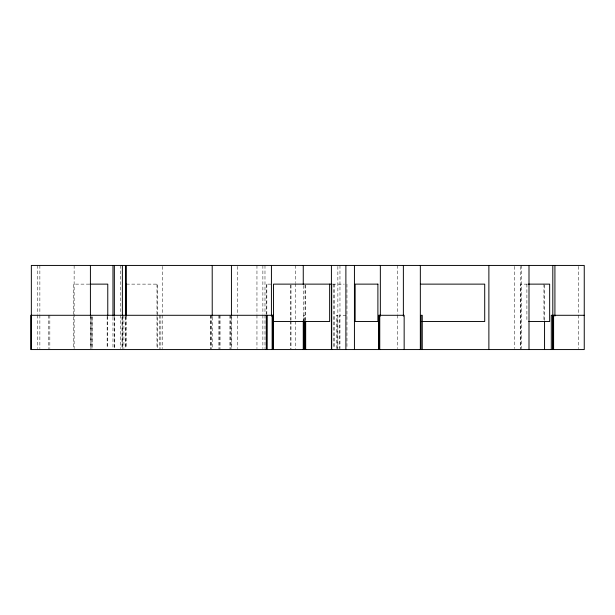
<?xml version="1.0" encoding="UTF-8"?>
<svg xmlns="http://www.w3.org/2000/svg" width="615" height="615" viewBox="0 0 615 615"><rect width="100%" height="100%" fill="white"/><g stroke="black" fill="none" stroke-linecap="round" stroke-linejoin="round"><path stroke-width="0.46" stroke-dasharray="3.08 2.31" d="M89.39 284.13L73.508 284.13L73.508 348.62M126.329 284.13L157.601 284.13L157.601 348.62M270.854 284.13L266.203 284.13L266.203 314.48M332.692 284.13L344.262 284.13M527.286 284.13L520.813 284.13L520.813 348.62M346.145 315.287L339.695 315.287L339.695 348.613M578.331 266.387L578.331 314.196M578.331 315.149L578.331 348.613M544.559 285.076L544.559 320.169M543.937 284.13L543.937 320.169M526.894 284.13L526.894 321.522M521.435 265.434L521.435 348.62M520.451 266.387L520.451 348.613M514.524 266.387L514.532 348.613M397.451 265.434L397.451 314.196M397.451 315.149L397.451 348.613M346.96 284.13L346.96 348.62M339.964 265.434L339.964 348.613M337.858 266.387L337.858 348.613M337.527 348.613L337.527 315.287L336.344 315.287L336.344 348.613M334.368 284.13L334.368 348.62M333.292 284.13L333.292 348.62M305.67 285.076L305.67 320.169M305.048 285.076L305.048 320.169M304.771 320.999L304.771 315.287L303.587 315.287L303.587 320.999M303.257 285.514L303.257 320.884M295.231 265.434L295.231 282.646M295.231 283.6L295.231 348.613M291.01 285.076L291.01 320.169M291.01 321.115L291.01 348.62M290.388 285.076L290.388 320.169M290.388 321.115L290.388 348.62M266.833 284.13L266.833 314.48M264.98 265.434L264.98 314.196M264.98 315.149L264.98 348.613M262.874 265.434L262.874 314.196M262.874 315.149L262.874 348.613M256.955 265.434L256.955 314.196M256.955 315.149L256.955 348.613M237.352 266.387L237.352 314.196M237.352 315.149L237.352 348.613M231.432 317.063L231.432 348.613M231.102 315.287L231.102 348.613M230.51 315.287L230.51 348.613M229.918 315.287L229.918 348.613M220.055 315.287L220.055 348.613M219.463 315.287L219.463 348.613M218.863 315.287L218.863 348.613M212.229 317.063L212.206 348.613M211.506 315.287L211.506 348.613M210.907 315.287L210.907 348.613M210.315 315.287L210.315 348.613M162.437 266.387L162.437 314.196M162.437 315.149L162.437 348.613M160.853 315.287L160.853 348.613M159.669 315.287L159.669 348.613M156.979 284.13L156.979 348.62M126.329 316.371L126.329 348.62M125.706 316.371L125.706 348.62M125.506 317.063L125.506 348.613M123.892 315.287L123.892 348.613M122.7 315.287L122.7 348.613M122.377 317.063L122.377 348.613M122.016 317.063L122.016 348.613M120.271 265.434L120.271 314.196M120.271 315.149L120.271 348.613M112.976 317.063L112.976 348.613M107.771 316.371L107.771 348.62M107.148 316.371L107.148 348.62M92.55 317.194L92.55 348.613M91.927 315.287L91.927 348.613M91.328 317.194L91.328 348.613M90.736 315.287L90.736 348.613M90.413 317.063L90.413 348.613M74.131 265.434L74.131 348.62M49.83 315.287L49.83 348.613M48.639 315.287L48.639 348.613M39.867 265.434L39.867 314.196M39.867 315.149L39.867 348.613M37.261 265.434L37.261 314.196M37.261 315.149L37.261 348.613M114.352 317.063L114.352 348.613L114.352 317.063"/><path stroke-width="0.92" d="M114.352 316.102L114.352 265.434M90.013 284.13L107.771 284.13L107.771 315.426M126.329 284.13L125.706 284.13L125.706 315.426M331.885 284.13L273.506 284.13L273.506 321.522L329.648 321.522L329.648 284.13M420.383 284.13L484.712 284.13L484.712 321.522L420.383 321.522M528.208 284.13L549.656 284.13L549.656 321.522L528.792 321.522M584.25 315.287L553.008 315.287L553.008 349.566M554.915 265.434L554.915 316.102M553.6 315.287L553.6 349.566M552.808 265.434L552.808 349.566M552.485 349.566L552.485 315.287L551.294 315.287L551.294 349.566M544.559 321.115L544.559 349.566M529 265.434L529 349.566M488.879 265.434L488.879 349.566M422.251 349.566L422.251 315.287L421.06 315.287L421.06 349.566M420.337 265.434L420.337 349.566M404.155 349.566L404.155 315.287L378.571 315.287L378.571 349.566M403.371 265.434L403.371 316.102M380.347 265.434L380.347 316.102M379.755 315.287L379.755 349.566M379.163 315.287L379.163 349.566M354.432 265.434L354.432 349.566M345.884 265.434L345.884 349.566M331.693 284.13L331.693 349.566M331.408 265.434L331.408 349.566M305.67 321.115L305.67 349.566M305.048 321.115L305.048 349.566M304.771 320.999L304.771 349.566M303.587 320.999L303.587 349.566M303.257 265.434L303.257 284.553M303.257 320.884L303.257 349.566M273.329 349.566L273.329 315.287L30.75 315.287L30.75 349.566L584.25 349.566L584.25 265.434L126.329 265.434L126.329 316.102M272.737 315.287L272.737 349.566M272.145 315.287L272.145 349.566M271.423 265.434L271.423 316.102M266.295 315.287L266.295 349.566M231.432 265.434L231.432 316.102M212.206 265.434L212.229 316.102M125.506 316.102L125.506 265.434L31.342 265.434L31.342 349.566M122.377 265.434L122.377 316.102M112.976 265.434L112.976 316.102M90.413 265.434L90.413 316.102M377.894 284.13L355.139 284.13L355.139 321.522L377.894 321.522L377.894 284.13M266.887 349.566L266.887 315.287L266.825 349.566"/></g></svg>
